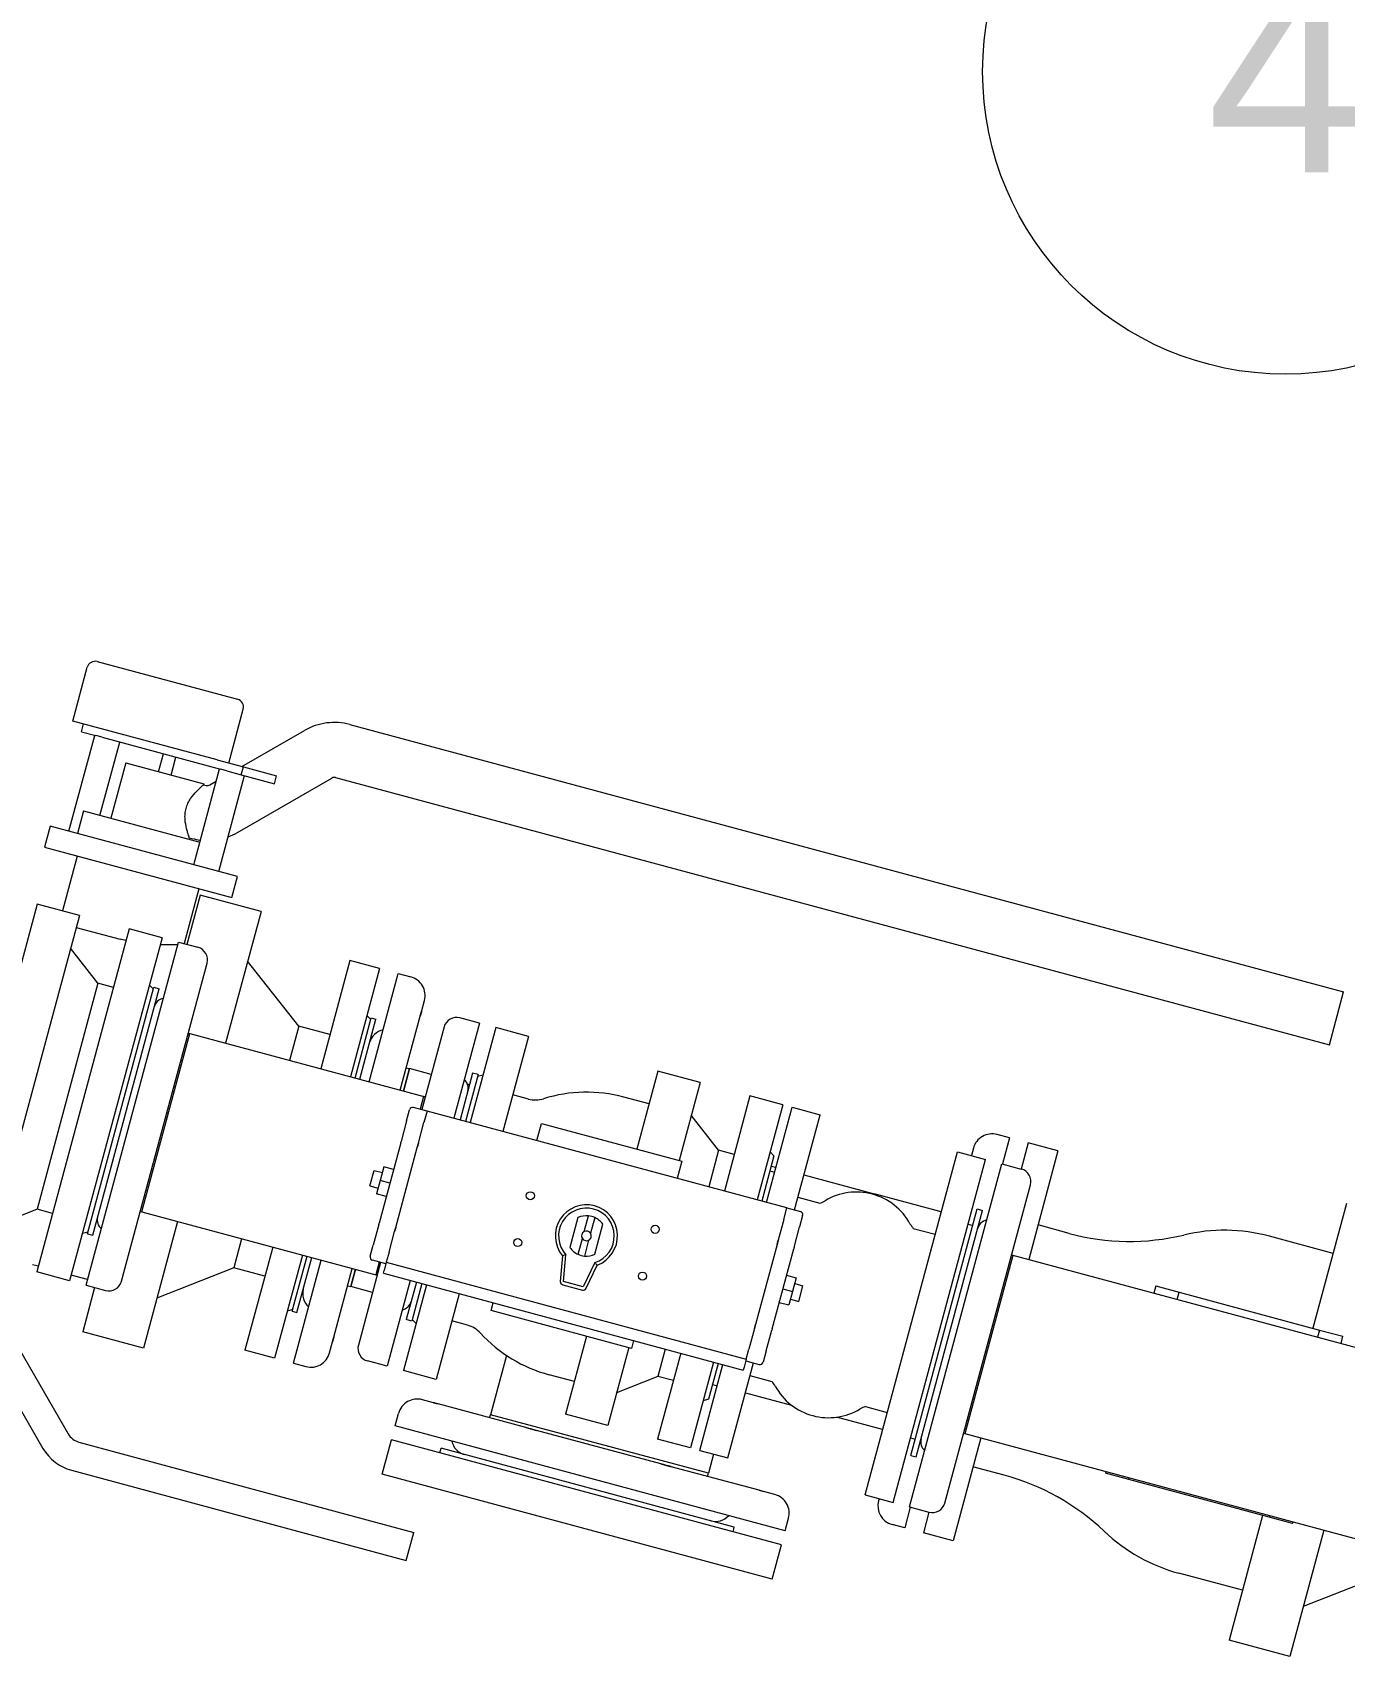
# Model space of a CAD drawing. Header units: millimetres. Extents: x 0 to 157650, y 0 to 89100.
# Drawn here: x 82624 to 85060, y 52028 to 55057 of the extents above; entities that cross this region are included whole.
import ezdxf

# ---------------------------------------------------------------- set-up
doc = ezdxf.new("R2010")
doc.units = ezdxf.units.MM
doc.header["$LTSCALE"] = 150
doc.layers.add('P_Biomass (BM)', color=150, linetype='Continuous', lineweight=18, true_color=0x007fff)
doc.layers.add('Symbol', color=7, linetype='Continuous', lineweight=18)
doc.layers.add('Visible', color=7, linetype='Continuous', lineweight=25)
doc.styles.add('Note Text', font='arial.ttf')

# ---------------------------------------------------------------- blocks, each defined once
blk = doc.blocks.new('Balloon3')
at = {"layer": 'Symbol'}
for p, q in [((583.323026704782, 374.4152094314433), (580.8438554804682, 373.8204741621565)), ((581.0535803870354, 373.3665848986072), (583.323026704782, 374.4152094314433)), ((581.2633052936026, 372.9126956350578), (583.323026704782, 374.4152094314433)), ((580.8438554804682, 373.8204741621565), (581.2633052936026, 372.9126956350578)), ((581.0535803870354, 373.3665848986072), (569.7291937106554, 368.1340179965777))]:
    blk.add_line(p, q, dxfattribs=at)
at = {"layer": 'Symbol', "flags": 128}
blk.add_lwpolyline([(581.263313293457, 372.912712097168), (583.3230209350586, 374.4152069091797), (580.8438491821289, 373.8204574584961), (581.263313293457, 372.912712097168)], dxfattribs=at)
at = {"layer": 'Symbol'}
blk.add_circle((566.3379574364659, 366.5670571365871), 3.75, dxfattribs=at)
blk.add_solid([(581.263313293457, 372.912712097168), (583.3230209350586, 374.4152069091797), (580.8438491821289, 373.8204574584961), (581.263313293457, 372.912712097168)], dxfattribs=at)
at = {"layer": 'Symbol', "insert": (566.3379574364659, 366.5670571365871), "char_height": 2.5, "attachment_point": 5, "style": 'Note Text'}
blk.add_mtext('4', dxfattribs=at)

msp = doc.modelspace()

# ---------------------------------------------------------------- linework, layer by layer
at = {"layer": 'P_Biomass (BM)'}
for p, q in [((82743.41546876088, 53888.82357651021), (83004.14218949398, 53818.66962369381)), ((82698.14086053966, 53778.29095756715), (82725.03320911925, 53878.23620051477)), ((82987.83721690976, 53700.34212110448), (83014.72956548937, 53800.28736405211)), ((82966.2235877554, 53706.15771804684), (82698.14086053963, 53778.29095756715)), ((82714.13537947624, 53758.45379353481), (82718.03282129939, 53772.93861135332)), ((83212.80037198089, 53771.84589862786), (85058.79112039423, 53275.14365230819)), ((82691.01960045351, 53573.61145519054), (82738.95813487806, 53751.77471435817)), ((82714.13537947624, 53758.45379353481), (82741.06769555427, 53751.207093135)), ((82752.47305250989, 53748.13824437463), (82741.06769555423, 53751.20709313501)), ((82748.67359875981, 53603.14561303009), (82785.30955189727, 53739.30290052407)), ((82752.47305250986, 53748.13824437465), (82972.8247806503, 53688.8480239649)), ((83012.15258590886, 53693.79956480374), (83128.55990281607, 53760.84507807227)), ((82857.46041548767, 53684.16214533203), (82866.4245316809, 53717.47722631472)), ((82880.63612399729, 53677.92623841513), (82889.60024019051, 53711.2413193977)), ((82966.22358775542, 53706.15771804684), (83015.05989550716, 53693.01729262318)), ((82796.6241806499, 53700.53140098921), (82768.95234370565, 53597.68919447782)), ((82796.62418064995, 53700.53140098923), (82941.472358835, 53661.5569827579)), ((82922.77668554956, 53511.25238602049), (82970.71521997411, 53689.41564518809)), ((82969.12810256878, 53498.7805721864), (83017.06663699332, 53676.94383135401)), ((82984.23013760596, 53685.77917520449), (82972.82478065032, 53688.84802396488)), ((82984.230137606, 53685.77917520449), (83011.16245368401, 53678.53247480474)), ((83011.16245368401, 53678.53247480471), (83015.05989550716, 53693.01729262317)), ((83011.16245368401, 53678.53247480471), (83072.61633110633, 53661.99702955016)), ((83015.05989550712, 53693.01729262316), (83076.51377292938, 53676.48184736867)), ((83072.61633110631, 53661.9970295502), (83076.51377292942, 53676.48184736871)), ((82941.47235883499, 53661.55698275781), (82941.08261465267, 53660.108500976)), ((82941.0826146527, 53660.10850097604), (82946.05301833396, 53658.7711103766)), ((82952.88332664469, 53659.66306880002), (82964.5117635945, 53666.36053889489)), ((83003.7908831015, 53571.2751697663), (83179.46745927293, 53672.45717903862)), ((83186.2977675836, 53673.34913746208), (85032.28851599694, 53176.64689114237)), ((82718.25548134088, 53611.33024085881), (82706.95290005379, 53569.32426918516)), ((82718.25548134092, 53611.3302408588), (82934.07926683669, 53553.25835769412)), ((82656.25603768909, 53582.96531556613), (82645.7329447666, 53543.85630745616)), ((83003.89166533323, 53489.42671181093), (82656.25603768912, 53582.96531556611)), ((82914.58001025539, 53561.61173981021), (82913.80052189075, 53558.71477624648)), ((82914.58001025539, 53561.61173981021), (82919.55041393665, 53560.27434921077)), ((82645.73294476663, 53543.85630745615), (82993.36857241078, 53450.31770370097)), ((82706.56917960441, 53527.48705179898), (82679.17737608482, 53425.68558773441)), ((82932.53233757308, 53466.6869593581), (82905.13249118639, 53364.8556040289)), ((82993.36857241076, 53450.31770370096), (83003.8916653332, 53489.42671181093)), ((82632.14523265549, 53438.34723744648), (82462.04639512778, 52806.50911953439)), ((82710.36046412235, 53417.29070481208), (82632.14523265554, 53438.34723744644)), ((82934.8738145333, 53455.18348224706), (82910.2019969739, 53363.49082875365)), ((83047.85539351766, 53424.78343602656), (82934.87381453332, 53455.183482247)), ((82710.36046412236, 53417.29070481208), (82538.78871673092, 52779.98141137832)), ((83047.85539351765, 53424.78343602662), (82981.98359515931, 53179.97131517997)), ((82803.05999771273, 53392.33481428241), (82631.48825032129, 52755.02552084865)), ((82863.8940666314, 53375.95751112233), (82692.32231923997, 52738.64821768856)), ((82704.39805970578, 53395.14314378485), (82786.19837055853, 53373.13306698185)), ((82863.89406663143, 53375.95751112232), (82803.0599977127, 53392.33481428241)), ((82744.8462092513, 53291.50126414672), (82693.98316096229, 53356.45663589337)), ((82722.73935369737, 52730.45956610133), (82894.31110108882, 53367.76885953509)), ((82894.31110108887, 53367.76885953507), (82930.52185639755, 53358.02046479694)), ((82788.36396503611, 52737.64708212835), (82947.45776716273, 53328.60660876693)), ((83117.91287684022, 53211.76419034561), (83022.91176584963, 53332.08060198816)), ((83212.877845434, 53333.78019232888), (83158.69208261256, 53132.39914844341)), ((83267.92015314434, 53318.96991340091), (83212.87784543404, 53333.78019232878)), ((83267.92015314433, 53318.96991340097), (83213.73243116357, 53117.58158831237)), ((82744.8462092513, 53291.50126414673), (82631.76483028875, 52871.45650256539)), ((82725.18891946283, 52826.11127610944), (82848.40862895307, 53283.81522321188)), ((82735.32793094928, 52823.38172558276), (82858.54764043952, 53281.0856726852)), ((82773.81481349828, 53283.70254835615), (82744.84620925131, 53291.50126414666)), ((82847.62875737583, 53280.91836279479), (82840.28895330007, 53288.27548696994)), ((82848.40862895311, 53283.81522321186), (82858.54764043957, 53281.08567268518)), ((83248.49475656405, 53108.22312928215), (83302.6837159082, 53309.61605302404)), ((83302.6837159082, 53309.61605302399), (83325.8594244178, 53303.38014610697)), ((83345.61785519587, 53238.25980786522), (83351.2691268067, 53259.26272296711)), ((85032.28851599693, 53176.64689114237), (85058.79112039423, 53275.1436523082)), ((83222.42301251373, 53115.24197355484), (83252.44690453162, 53226.825577831)), ((83231.11359386386, 53112.90235879726), (83261.13779522272, 53224.48711273712)), ((83251.66741616731, 53223.9286142686), (83244.32663892771, 53231.28476744251)), ((83252.44690453167, 53226.82557783098), (83261.13779522273, 53224.4871127371)), ((83306.43196556512, 53092.62569756538), (83343.42452298326, 53230.1083026069)), ((83345.61785519587, 53238.25980786522), (83343.42452298324, 53230.10830260682)), ((83453.40516305475, 53217.25364477433), (83417.19440774606, 53227.00203951247)), ((82826.23806578139, 52866.79140059661), (82915.37738726704, 53197.9025471397)), ((82826.23806684821, 52866.7914045523), (82915.37738833034, 53197.90255109633)), ((82912.48052684212, 53198.68241871883), (82915.37738726707, 53197.90254713969)), ((82915.37738833034, 53197.90255109642), (83352.80331246267, 53080.14194266373)), ((83117.91287684023, 53211.76419034561), (83100.75487361151, 53147.99658016032)), ((83175.85214811424, 53196.17442305309), (83117.9128768402, 53211.7641903456)), ((83387.780551716, 53210.06612874729), (83346.44735802733, 53056.53252624234)), ((83453.40516305473, 53217.2536447743), (83405.83299673366, 53040.54515887177)), ((83483.82219751537, 53209.06499319831), (83436.25003119321, 53032.35650729176)), ((83544.65626643409, 53192.6876900382), (83483.82219751531, 53209.06499319835)), ((83544.65626643405, 53192.68769003821), (83497.08410011188, 53015.97920413162)), ((83312.22568646536, 53091.06595439361), (83323.42813100063, 53132.69976846419)), ((83323.42813248743, 53132.69977400207), (83312.22568646297, 53091.06595439432)), ((83317.63420387304, 53134.25874519347), (83323.4281310006, 53132.69976846413)), ((83364.01271103571, 53121.77964813078), (83323.4281324874, 53132.69977400182)), ((83440.81658580386, 53124.33148529575), (83417.42043843253, 53037.42567255563)), ((83450.9555972903, 53121.60193476907), (83427.55944991898, 53034.69612202895)), ((83434.98831896766, 53102.68218303142), (83431.29771663129, 53103.67521643217)), ((83450.9555972903, 53121.60193476903), (83440.81658580384, 53124.3314852957)), ((83450.17572571155, 53118.70507434508), (83460.21708418403, 53121.38296904598)), ((83785.09568168406, 53127.95834897689), (83746.10210273147, 52983.11532774199)), ((83863.31091315097, 53106.90181634247), (83785.09568168406, 53127.95834897688)), ((83863.31091315093, 53106.90181634248), (83824.31733419833, 52962.05879510754)), ((83349.90645097174, 53080.92181028191), (83343.55049760267, 53057.31239782136)), ((83352.80331139638, 53080.14193870292), (83349.90645097174, 53080.92181028196)), ((83544.37968646668, 53076.25670832145), (83515.41108221967, 53084.05542411195)), ((83768.71837852398, 53067.12428005819), (83721.6443966227, 53079.79719321775)), ((83956.01044674129, 53081.94592581282), (83908.43828041913, 52905.23743990622)), ((84016.84451565999, 53065.56862265272), (83956.01044674126, 53081.94592581282)), ((83318.26473205567, 53035.51479167931), (83323.88537679029, 53056.39287434107)), ((83356.15184045017, 53053.91995645251), (83331.23884079781, 53060.62685203236)), ((83356.1518404502, 53053.91995645251), (83350.35825280067, 53032.39947124731)), ((83356.1518404502, 53053.91995645251), (83350.35825280067, 53032.39947124731)), ((84024.74722647066, 52873.92559600724), (83356.15184045018, 53053.91995645247)), ((83897.79665827991, 52981.1123756771), (83846.93360999084, 53046.06774742382)), ((84016.84451565998, 53065.56862265273), (83969.2723493378, 52888.86013674612)), ((83986.65351188608, 52884.18090727174), (84034.22567820798, 53060.88939317741)), ((84034.22567820802, 53060.88939317747), (84086.36916585255, 53046.85170475452)), ((84038.79699953065, 52870.1432188488), (84086.36916585256, 53046.85170475447)), ((83318.26473205566, 53035.51479167928), (83307.94421124487, 52997.17885394005)), ((83340.03773198983, 52994.06353350806), (83350.35825280065, 53032.39947124729)), ((83340.03773198983, 52994.06353350806), (83350.35825280065, 53032.39947124729)), ((83560.09081434898, 52999.01699728725), (83568.66940171852, 53030.88246195888)), ((83568.66940171854, 53030.88246195884), (83829.3868399414, 52960.6940198442)), ((84438.29343287424, 53004.05661406931), (84415.11772436455, 53010.29252098634)), ((83307.25081112323, 52994.60319478707), (83267.2120140264, 52845.8776739733)), ((83297.91873452826, 52837.61103523538), (83337.9575316251, 52986.33655604914)), ((83297.91873452826, 52837.61103523538), (83337.9575316251, 52986.33655604914)), ((83307.25081112326, 52994.60319478709), (83307.94421124486, 52997.17885394007)), ((83337.95753162507, 52986.33655604915), (83340.03773198987, 52994.06353350808)), ((83340.03773198987, 52994.06353350808), (83337.95753162507, 52986.33655604915)), ((83897.79665827985, 52981.11237567713), (83879.46967617214, 52913.03615569673)), ((83926.7652625268, 52973.31365988662), (83897.79665827977, 52981.11237567713)), ((84000.57920640442, 52970.52947432529), (83993.23940232855, 52977.88659850044)), ((84169.72113583467, 52340.91371236416), (84341.2928832261, 52978.22300579788)), ((84341.29288322614, 52978.22300579784), (84393.43637087067, 52964.18531737491)), ((84371.00030122473, 52984.88281859744), (84367.32280334705, 52971.21542105739)), ((84438.29343287426, 53004.05661406933), (84425.26001233912, 52955.61798930707)), ((84473.05699563945, 52994.70275369575), (84460.02233773988, 52946.25953027645)), ((84528.09930334984, 52979.89247476777), (84473.05699563942, 52994.7027536957)), ((84528.09930334978, 52979.89247476785), (84473.86672693763, 52778.33744846951)), ((83276.05576067948, 52950.27832386519), (83269.27087794174, 52925.07563817032)), ((83294.01629531258, 52945.44312007508), (83276.05576067943, 52950.27832386518)), ((83829.38683994142, 52960.6940198442), (83820.80825257188, 52928.82855517257)), ((84000.57920640439, 52970.5294743252), (83977.9629306119, 52886.52052200896)), ((83995.55077345105, 52951.8511831654), (84004.24166421834, 52949.51271805117)), ((84221.86462347925, 52326.87602394121), (84393.43637087068, 52964.18531737494)), ((84252.28165792975, 52318.68737232823), (84423.85340532126, 52955.99666576197)), ((84423.85340532116, 52955.99666576205), (84460.06416063002, 52946.24827102385)), ((83250.01815979554, 52914.72465541582), (83257.81687558607, 52943.69325966282)), ((83257.81687558605, 52943.69325966276), (83273.17023583692, 52939.5599402938)), ((83269.27087794172, 52925.07563817028), (83262.48599520398, 52899.87295247541)), ((83287.23141257482, 52920.24043438018), (83269.27087794169, 52925.07563817032)), ((83993.17042640329, 52943.0093002896), (84001.86100767733, 52940.66968555245)), ((84056.38700882146, 52935.48192736593), (84186.72327447475, 52900.41224135672)), ((83250.01815979558, 52914.72465541576), (83265.37152004645, 52910.5913360468)), ((83280.44652983714, 52895.03774868531), (83262.48599520398, 52899.87295247545)), ((84045.15295396808, 52893.75263527745), (84085.74518690765, 52882.82469117335)), ((84186.72327447475, 52900.41224135667), (84186.27587677623, 52898.74949064733)), ((84186.27587677627, 52898.74949064739), (84186.72327447476, 52900.41224135653)), ((84311.31980465866, 52866.88695068254), (84186.72327447476, 52900.41224135651)), ((84317.90626926848, 52325.87488835525), (84477.00007139516, 52916.8344149938)), ((82631.76483028871, 52871.4565025654), (82555.16601989097, 52840.81548029701)), ((82660.73343453575, 52863.65778677486), (82631.76483028874, 52871.45650256542)), ((82823.34120535654, 52867.57127217576), (82826.23806578148, 52866.79140059662)), ((82826.2380668481, 52866.79140455234), (83263.66399097702, 52749.03079612059)), ((83648.18595110197, 52830.01393540868), (83656.06491154601, 52859.28061124509)), ((84018.95363882111, 52852.40511080212), (84024.74722647064, 52873.92559600731)), ((84018.95363882111, 52852.40511080212), (84024.74722647064, 52873.92559600731)), ((84024.74722647066, 52873.92559600724), (84049.66022612303, 52867.2187004274)), ((84053.89420381434, 52859.86523641995), (84048.27355907972, 52838.9871537582)), ((84254.73122370397, 52414.33908236973), (84377.9509331942, 52872.04302947217)), ((84264.87023519042, 52411.60953184305), (84388.08994468064, 52869.31347894549)), ((84377.95093319414, 52872.04302947214), (84388.0899446806, 52869.31347894547)), ((85064.14203384907, 52882.25953422596), (85001.78296467893, 52650.50244912988)), ((82725.96879104372, 52829.00813654174), (82715.92743257135, 52826.33024184084)), ((82892.88807430296, 52848.84837695178), (82829.59865142219, 52613.63363819032)), ((83266.51861390482, 52843.30201482037), (83256.19809309399, 52804.96607708114)), ((83266.51861390483, 52843.30201482037), (83267.21201402643, 52845.87767397334)), ((83285.5180133526, 52791.54812003718), (83295.83853416343, 52829.88405777641)), ((83285.5180133526, 52791.54812003718), (83295.83853416343, 52829.88405777641)), ((83295.83853416344, 52829.88405777646), (83297.91873452824, 52837.6110352354)), ((83297.91873452824, 52837.6110352354), (83295.83853416344, 52829.88405777646)), ((83636.5513646041, 52856.03902384879), (83621.57052077439, 52800.39215225529)), ((83667.65235324482, 52856.16112492888), (83659.77339280074, 52826.89444909253)), ((83667.92028756962, 52787.91420699044), (83682.90113139938, 52843.561078584)), ((84018.95363882113, 52852.40511080205), (84008.6331180103, 52814.06917306282)), ((84018.95363882113, 52852.40511080205), (84008.6331180103, 52814.06917306282)), ((84037.95303826891, 52800.65121601892), (84048.27355907975, 52838.98715375815)), ((84259.48443839556, 52836.05188042958), (84300.07667134219, 52825.12393632357)), ((84361.07170034011, 52843.96560974992), (84369.76228161414, 52841.62599501276)), ((84549.01287730398, 52826.69693819948), (84491.07360603001, 52842.28670549199)), ((82725.1889194629, 52826.11127610951), (82735.32793094937, 52823.38172558283)), ((83011.65935275514, 52816.87364193214), (82997.0921803231, 52762.73483797196)), ((83069.59656175617, 52801.27621021518), (83018.00575427736, 52609.53930140362)), ((83250.5774483594, 52784.08799441938), (83256.19809309402, 52804.96607708114)), ((83636.81929892895, 52787.79210591032), (83644.69825937299, 52817.05878174675)), ((83656.28570107174, 52813.93929543057), (83648.40674062772, 52784.67261959414)), ((84006.55291764549, 52806.34219560396), (83966.51412054866, 52657.6166747902)), ((84006.55291764549, 52806.34219560396), (83966.51412054866, 52657.6166747902)), ((83997.2208410505, 52649.35003605222), (84037.25963814734, 52798.075556866)), ((84008.6331180103, 52814.06917306288), (84006.55291764552, 52806.34219560394)), ((84006.55291764552, 52806.34219560394), (84008.6331180103, 52814.06917306288)), ((84037.95303826891, 52800.65121601897), (84037.25963814731, 52798.075556866)), ((85039.19840618104, 52789.55670018749), (84921.14714096022, 52821.320851046)), ((82634.33197583156, 52765.58863932948), (82623.50943488514, 52768.50066930773)), ((83124.63691030719, 52786.45865008414), (83073.04806198768, 52594.72902247571)), ((83105.9030919818, 52682.1964278552), (83133.32749165734, 52784.11903532661)), ((83107.81162475156, 52585.3751620988), (83159.39923570768, 52777.10019105398)), ((83114.5939826729, 52679.85796276131), (83142.0180730075, 52781.77942056907)), ((83270.01994328023, 52772.64020462186), (83228.68674958938, 52619.10660210876)), ((83279.72442570313, 52770.02763483203), (83254.81142605076, 52776.73453041187)), ((83267.12308285559, 52773.4200762009), (83260.7671294861, 52749.81066373881)), ((83280.5153892812, 52772.96569687742), (83276.4689988135, 52757.93523708926)), ((83285.51801335263, 52791.54812003722), (83280.51538928118, 52772.96569687743)), ((83285.51801335263, 52791.54812003722), (83280.51538928118, 52772.96569687745)), ((83280.5153892812, 52772.96569687742), (83949.11077530167, 52592.97133643219)), ((83607.81528865643, 52785.07297936051), (83603.75324896035, 52737.61992152817)), ((83609.73138633, 52737.10818566927), (83614.0101549112, 52787.09308688295)), ((83667.7821683621, 52772.61697865165), (83646.38822794255, 52727.23969883858)), ((83651.81529902997, 52724.68100788195), (83672.12559008467, 52767.75983030552)), ((84355.78037002253, 52455.01920685689), (84444.91969150817, 52786.13035339999)), ((84442.0228321529, 52786.91022895153), (86031.0996673386, 52359.11058417978)), ((84442.02283108355, 52786.91022497896), (84444.91969150817, 52786.13035339992)), ((82692.32231923999, 52738.64821768855), (82631.48825032127, 52755.02552084866)), ((82725.58632888658, 52741.03475562891), (82695.16821120164, 52749.21938352907)), ((82997.09218032312, 52762.73483797189), (82854.54227909025, 52706.33647222868)), ((83055.03145159714, 52747.14507067935), (82997.0921803231, 52762.73483797187)), ((83182.94936022424, 52633.70337792979), (83217.33644470875, 52761.50275933716)), ((83214.53360646228, 52727.99395861516), (83223.13016560899, 52759.94301616542)), ((83223.13016561183, 52759.9430161647), (83214.53360795547, 52727.9939641513)), ((83263.66398991072, 52749.03079215979), (83260.76712948609, 52749.81066373882)), ((83275.04519622879, 52752.64647228384), (83276.46899881345, 52757.93523708932)), ((83275.0451962288, 52752.64647228377), (83943.64058224927, 52572.65211183855)), ((83324.72635251225, 52739.2716747031), (83281.83341566328, 52579.9443513406)), ((83336.31379421109, 52736.1521883869), (83317.59687631363, 52666.62753819332)), ((83646.38822794256, 52727.23969883865), (83609.73138632996, 52737.10818566932)), ((84024.02512233665, 52748.91548215396), (84041.98565696974, 52744.08027836381)), ((84041.98565696974, 52744.0802783638), (84035.20077423201, 52718.87759266893)), ((82738.7145552556, 52726.15883916305), (82716.61707243785, 52644.03368441077)), ((82722.73935369737, 52730.45956610133), (82758.95010900605, 52720.71117136319)), ((83208.73967933477, 52729.55293534447), (83214.53360646227, 52727.99395861512)), ((83255.06465048886, 52717.08824325948), (83214.53360795547, 52727.99396415108)), ((83355.14338697179, 52731.08302312303), (83312.25045012392, 52571.75569976454)), ((83346.45280569754, 52733.42263786017), (83327.73588780008, 52663.89798766663)), ((83415.97745589046, 52714.70571996293), (83373.08451904259, 52555.37839660444)), ((83608.1716431718, 52731.31446481993), (83644.82848478439, 52721.44597798921)), ((84017.2402395989, 52723.71279645905), (84035.20077423204, 52718.8775926689)), ((84035.200774232, 52718.87759266895), (84028.41589149427, 52693.67490697406)), ((84039.10013212738, 52733.36189479247), (84054.45349237819, 52729.22857542351)), ((84046.65477658767, 52700.25997117652), (84054.4534923782, 52729.22857542352)), ((84709.91388563601, 52729.03590186595), (84706.33977805437, 52715.75275370538)), ((84709.91388563601, 52729.03590186595), (84753.36833909157, 52717.34357639655)), ((84749.79268480532, 52704.05467991778), (84753.36833909168, 52717.3435763965)), ((84753.36833909164, 52717.34357639648), (85014.09505982471, 52647.18962358007)), ((83106.68258034682, 52685.09339142023), (83096.64157620435, 52682.41416843412)), ((83105.90309198182, 52682.19642785522), (83114.59398267294, 52679.85796276129)), ((83326.04025842091, 52697.99077816012), (83325.94621368244, 52698.01608285512)), ((83475.0848122323, 52683.25921099503), (83478.98417012751, 52697.74351311848)), ((83735.80225045519, 52613.0707688804), (83475.08481223231, 52683.25921099503)), ((84010.45535686113, 52698.51011076415), (84028.4158914943, 52693.67490697405)), ((84031.30141633673, 52704.39329054545), (84046.65477658766, 52700.25997117649)), ((82571.4705455476, 52659.35676665034), (82689.56522554101, 52454.25295124891)), ((83327.73588780014, 52663.89798766666), (83317.59687631368, 52666.62753819334)), ((83328.51575937949, 52666.79484809203), (83335.85556345535, 52659.43772391687)), ((83431.29830750408, 52656.21194674013), (83402.32970325707, 52664.01066253063)), ((83964.43392018392, 52649.88969733122), (83954.11339937308, 52611.55375959199)), ((83964.43392018392, 52649.88969733122), (83954.11339937308, 52611.55375959199)), ((83966.51412054869, 52657.61667479019), (83964.43392018389, 52649.88969733125)), ((83964.43392018389, 52649.88969733125), (83966.51412054869, 52657.61667479019)), ((83986.20692011809, 52608.43843916), (83996.52744092887, 52646.77437689923)), ((83997.22084105048, 52649.35003605224), (83996.52744092888, 52646.77437689927)), ((85014.09505982471, 52647.18962358004), (85010.51012531006, 52633.86623719164)), ((85014.09505982473, 52647.18962358018), (85057.54951328013, 52635.49729811084)), ((82524.67338716338, 52632.41189761813), (82642.76806715678, 52427.3080822167)), ((82829.59865142214, 52613.63363819028), (82716.61707243782, 52644.03368441072)), ((83175.1047564011, 52604.54895757067), (83180.75602801167, 52625.55187267164)), ((83182.94936022424, 52633.70337792973), (83180.75602801167, 52625.55187267164)), ((83652.51751324524, 52635.49207677817), (83613.5239342926, 52490.64905554312)), ((83730.7327447121, 52614.43554414376), (83691.73916575947, 52469.59252290872)), ((83739.70160835044, 52627.55507100383), (83735.80225045522, 52613.07076888037)), ((85053.96303206072, 52622.16816340397), (85057.54951328012, 52635.49729811078)), ((83073.04806198763, 52594.72902247567), (83018.00575427734, 52609.53930140354)), ((83107.81162475156, 52585.37516209879), (83130.98733326116, 52579.13925518176)), ((83281.83341566329, 52579.94435134059), (83245.62266035461, 52589.69274607872)), ((83503.68804544126, 52600.11504401694), (83474.04306817484, 52489.9396740048)), ((83827.3316361977, 52603.9639557375), (83784.43869934985, 52444.63663237906)), ((83798.36303195074, 52611.76267152804), (83784.7152793173, 52561.06761409578)), ((83888.16570511638, 52587.5866525774), (83845.27276826852, 52428.25932921896)), ((83896.85628639048, 52585.24703784024), (83878.91924007228, 52518.61924807217)), ((83914.79741846114, 52409.54241132075), (83962.36958478355, 52586.25089722828)), ((83949.1107753016, 52592.97133643223), (83945.06438483384, 52577.94087664413)), ((83948.3198117236, 52590.0332743867), (83973.23281137597, 52583.32637880686)), ((83949.11077530163, 52592.97133643225), (83954.11339937308, 52611.55375959203)), ((83949.11077530164, 52592.97133643225), (83954.11339937308, 52611.55375959203)), ((83986.20692011809, 52608.43843916003), (83980.58627538345, 52587.56035649827)), ((83373.08451904263, 52555.37839660444), (83312.25045012392, 52571.75569976454)), ((83629.90123745271, 52551.48312446176), (83582.82725555137, 52564.1560376213)), ((83784.71527931737, 52561.06761409582), (83708.11646891954, 52530.42659182743)), ((83813.68388356427, 52553.26889830533), (83784.71527931726, 52561.06761409584)), ((83862.65393081655, 52423.58009974369), (83905.54686766467, 52582.90742310308)), ((83945.0643848339, 52577.94087664413), (83943.64058224924, 52572.65211183863)), ((83956.01363248227, 52562.64148873436), (83996.60585269438, 52551.71354805664)), ((83886.3280200731, 52546.13942210584), (83895.01860134714, 52543.79980736868)), ((83947.43894827465, 52530.79052249466), (84033.16008372567, 52507.72546619926)), ((83368.48303523796, 52512.12939646447), (83347.48012013653, 52517.78066807519)), ((83368.48303523796, 52512.12939646447), (83376.6345404962, 52509.93606425187)), ((83539.78952931112, 52466.03581745362), (83376.63454049619, 52509.93606425187)), ((83878.91924007234, 52518.61924807218), (83868.87788159987, 52515.94135337128)), ((84170.3451296516, 52504.94073045623), (84210.93734985655, 52494.01278978047)), ((83297.1267900796, 52469.19525717668), (83303.36269699661, 52492.37096568628)), ((84021.36768100486, 52274.32316602002), (83297.1267900796, 52469.19525717668)), ((83472.48409791173, 52484.14574514118), (83474.04307464095, 52489.93967226852)), ((83878.74888448996, 52381.04514773015), (83474.04307464093, 52489.9396722685)), ((83878.74887802565, 52381.04514947288), (83474.04306817488, 52489.93967400483)), ((83539.78952931115, 52466.03581745361), (83559.46900385928, 52460.74064507918)), ((83691.73916575951, 52469.59252290872), (83613.5239342926, 52490.64905554312)), ((84202.3717441119, 52462.19554581124), (84116.6773456159, 52485.25340797217)), ((82709.58490162852, 52438.85379543015), (83331.58639881214, 52271.4031010006)), ((83272.96265077645, 52379.38938670197), (83290.11139479824, 52443.12258510345)), ((84014.35228572343, 52248.25049394674), (83290.11139479816, 52443.1225851034)), ((83790.2050018102, 52398.65632066556), (83559.46900385931, 52460.74064507918)), ((83845.2727682686, 52428.25932921895), (83784.43869934982, 52444.6366323791)), ((84254.22929400997, 52447.09573156615), (84262.919875284, 52444.756116829)), ((84384.77120608126, 52447.21451024127), (84333.2272121931, 52255.65158384258)), ((84352.8835095979, 52455.79907843588), (84355.78037002253, 52455.01920685684)), ((84352.88351066725, 52455.79908240839), (85941.96034585653, 52027.99943763566)), ((83379.91726527411, 52418.95844579954), (83382.25573036804, 52427.64933649066)), ((83926.88488034382, 52281.10552394077), (83382.255730368, 52427.64933649059)), ((83862.65393081658, 52423.5800997437), (83914.7974184611, 52409.54241132076)), ((83888.33362486176, 52416.66680030619), (83878.74887802564, 52381.0451494729)), ((84254.73122370397, 52414.33908236971), (84264.87023519044, 52411.60953184305)), ((82695.54721320554, 52386.71030778562), (83317.54871038916, 52219.25961335606)), ((83997.20354170166, 52184.51729554532), (83272.96265077639, 52379.38938670199)), ((83790.20500181013, 52398.65632066558), (83809.88447635839, 52393.36114829112)), ((83973.03946517332, 52349.46090149286), (83809.88447635839, 52393.36114829112)), ((83877.18990776068, 52375.25122060279), (83878.74888448998, 52381.04514773013)), ((84428.19218078691, 52377.66758582579), (84370.25290951293, 52393.25735311832)), ((84617.24425719798, 52384.62981547714), (84616.37528188081, 52381.40027422181)), ((84659.82973533632, 52369.70794875243), (84616.37528188081, 52381.40027422184)), ((84659.82973533642, 52369.70794875242), (84660.69716394889, 52372.93174168956)), ((83973.03946517337, 52349.46090149285), (83981.19097043155, 52347.26756928027)), ((84002.19388553298, 52341.61629766956), (83981.19097043155, 52347.26756928027)), ((84920.55645606952, 52299.55399593595), (84659.82973533646, 52369.70794875237)), ((84169.72113583464, 52340.91371236413), (84221.86462347917, 52326.87602394119)), ((84195.83536162876, 52333.88343146683), (84194.83593081911, 52330.16905320105)), ((84253.77257062081, 52318.28599971646), (84243.4213417176, 52279.81572314412)), ((84252.28165792968, 52318.68737232823), (84288.49241323852, 52308.93897759003)), ((83924.54641524989, 52272.41463324968), (83926.88488034382, 52281.10552394081)), ((84021.36768100485, 52274.32316601997), (84027.60358792187, 52297.49887452956)), ((84243.4213417176, 52279.81572314413), (84220.24563320796, 52286.05163006116)), ((84288.53490649915, 52308.92757962566), (84278.18490448278, 52270.46186277049)), ((84908.24436092371, 52302.86682148564), (84845.88529175361, 52071.10973638966)), ((84921.4146044537, 52302.74329896348), (84920.55645606949, 52299.55399593597)), ((84964.01090952494, 52287.86167046664), (84920.55645606943, 52299.55399593605)), ((84964.01090952494, 52287.86167046664), (84964.86751120437, 52291.04522517577)), ((83317.54871038921, 52219.25961335605), (83331.58639881214, 52271.40310100062)), ((84333.22721219313, 52255.65158384253), (84278.18490448271, 52270.46186277045)), ((85022.08050509298, 52275.64276135538), (84958.86687073795, 52040.70969016921)), ((83997.20354170166, 52184.51729554532), (84014.35228572346, 52248.25049394681)), ((84870.82891942169, 52163.81257042805), (84752.7776542008, 52195.57672128661)), ((85126.36039963877, 52189.81088995076), (84983.81049840595, 52133.41252420755)), ((84958.86687073791, 52040.70969016918), (84845.88529175358, 52071.10973638962))]:
    msp.add_line(p, q, dxfattribs=at)
for centre in [(83548.05948278471, 52896.62438495224), (83779.80831676061, 52834.23465862808), (83524.66333541315, 52809.71857221126), (83756.41216938903, 52747.3288458871)]:
    msp.add_circle(centre, 7.499999999999917, dxfattribs=at)
for centre, radius, start, end in [((82739.5180269377, 53874.33875869163), 14.99999999999994, 74.94005715533854, 164.9400571553386), ((83000.24474767085, 53804.18480587523), 14.99999999999994, 344.9400571553385, 74.94005715533852), ((83183.95930248972, 53664.65824677095), 110.999999999999, 74.9400571553968, 119.9400571554092), ((82948.3914834279, 53667.46200106764), 8.999999999999964, 254.9400571550911, 299.9400571555271), ((83183.95930248972, 53664.65824677095), 8.999999999999691, 74.94005715509108, 119.9400571555271), ((82948.3914834279, 53667.46200106764), 110.9999999999995, 254.9400571554035, 263.1510101118962), ((82948.3914834279, 53667.46200106764), 110.9999999999993, 290.0572391071372, 299.9400571554092), ((82924.28288376513, 53334.84558139937), 23.99999999999985, 344.9324778539501, 74.9324778539501), ((83316.50556404228, 53268.61658334261), 35.99999999999942, 344.9400571553752, 74.9400571553916), ((82869.85714025318, 53242.31267674824), 20.99999999999985, 100.3094113791027, 164.932477854025), ((83410.95543511359, 53203.82715611485), 23.99999999999803, 74.93247785407954, 164.9324778539501), ((83281.31206895394, 53172.45828727059), 32.9999999999995, 101.9757489448515, 164.9400571553967), ((83411.57003967091, 53096.47669146183), 20.99999999999836, 344.932477854025, 49.55554432880134), ((83557.51490986151, 53125.0479578609), 50.52840909090853, 254.9324778539827, 287.3559401202771), ((83652.235826087, 52821.9766154196), 266.9999999999983, 74.9324778539937, 107.3559401203006), ((83329.67909763969, 53054.83313118293), 5.999999999999935, 74.93247785384517, 164.9324778543631), ((84405.76386398905, 52975.52895822196), 35.99999999999687, 74.9400571553752, 164.9400571553916), ((84453.82518799751, 52923.07338762622), 23.99999999999974, 344.9324778540796, 74.9324778539501), ((84073.37999818784, 52923.59063416289), 42.60000000000225, 286.8736809100339, 301.1451315705793), ((84153.97953649507, 52790.21689671382), 113.235937500006, 28.71982413741729, 121.1451315705646), ((82764.57447708116, 52851.23651941388), 21, 164.932477854025, 229.5555443288013), ((83652.23582608688, 52821.97661541967), 57.7499999999982, 290.1458755520918, 219.7190801558795), ((83652.23582608688, 52821.97661541967), 51.74999999999783, 287.4823751674852, 222.3825805405073), ((83652.23582608688, 52821.97661541967), 37.49999999999962, 84.13937407533042, 114.7242973535415), ((83652.23582608688, 52821.97661541967), 37.49999999999962, 65.72558163263669, 84.13937407533042), ((84048.10048296493, 52861.42497957804), 5.999999999999933, 344.9324778538452, 74.93247785384514), ((83652.23582608688, 52821.97661541967), 8.999999999999556, 116.742792749842, 213.1221629582201), ((83652.23582608688, 52821.97661541967), 8.999999999999641, 33.12216295816335, 116.7427927497508), ((83652.23582608688, 52821.97661541967), 8.999999999999556, 296.742792749842, 33.12216295822017), ((83652.23582608688, 52821.97661541967), 37.49999999999805, 35.14065835443235, 65.72558163265825), ((84290.64453004018, 52865.10026573401), 42.60000000000363, 208.7198241374633, 222.9912747932474), ((84399.39944448562, 52830.54048297521), 20.99999999999975, 100.3094113791313, 164.9324778542086), ((84661.49320805083, 53244.72937408162), 432.9006147540991, 254.9400571554124, 283.4045957938179), ((84836.96239758047, 52508.4487861663), 324.0000000000007, 74.94005715540628, 103.4045957938183), ((83652.23582608688, 52821.97661541967), 37.49999999999805, 215.1406583544324, 245.7255816326582), ((83652.23582608688, 52821.97661541967), 8.99999999999964, 213.1221629581633, 296.7427927497508), ((83256.37116920881, 52782.52825126125), 5.999999999999933, 164.9324778538452, 254.9324778538452), ((83652.23582608688, 52821.97661541967), 37.49999999999962, 245.7255816326367, 264.1393740753304), ((83652.23582608688, 52821.97661541967), 37.49999999999962, 264.1393740753304, 294.7242973535414), ((82765.18908163857, 52743.88605476079), 23.99999999999985, 254.9324778539501, 344.9324778539501), ((83609.73138632996, 52737.10818566934), 5.999999999999938, 175.1073384851226, 254.9324778539435), ((83158.15290734288, 52714.73804420586), 32.99999999999967, 164.9400571554097, 227.9043653659418), ((83646.38822794256, 52727.23969883865), 5.999999999999938, 254.9324778539435, 334.7576172228514), ((83306.28737649893, 52705.40053412742), 20.99999999999826, 280.3094113791028, 344.932477854025), ((83418.16308410912, 52607.42069720065), 50.52840909090847, 42.50901558765872, 74.93247785398583), ((83251.86163298694, 52612.86762947637), 23.99999999999803, 164.9324778539501, 254.9324778540795), ((83652.235826087, 52821.9766154196), 266.999999999998, 222.5090155876912, 254.9324778539937), ((83140.34119363675, 52613.90281794609), 35.99999999999942, 254.9400571553752, 344.9400571553588), ((83974.7925545341, 52589.12009965633), 5.999999999999935, 254.9324778538452, 344.9324778543631), ((83965.44577164699, 52522.66515138464), 42.60000000000364, 28.71982413744386, 42.99129569554831), ((84102.1107651921, 52597.54852040482), 113.235937500006, 208.7198241374172, 301.1451315705646), ((83338.12625976103, 52483.01710531075), 36.00000000000005, 74.94005715533802, 164.9400571554451), ((84182.71030349944, 52464.17478295572), 42.60000000000225, 106.8736600077318, 121.1451315705794), ((82718.16348899812, 52470.71926010191), 32.99999999999977, 209.9324778540632, 254.9324778540586), ((83434.28455583299, 52447.82361022237), 33.00000000000006, 191.9757489448515, 254.9400571553966), ((84294.11678131348, 52439.46432564082), 20.99999999999989, 164.932477854025, 229.5555443288013), ((82718.16348899812, 52470.71926010191), 86.99999999999922, 209.9324778540006, 254.9324778540062), ((84315.71185004008, 51959.63514994371), 432.9006147540975, 46.47551851699939, 74.94005715540975), ((83992.8400251575, 52306.85273490513), 36.00000000000004, 344.9400571553588, 74.94005715535883), ((84229.59949358348, 52320.81519282555), 35.99999999999687, 164.9400571553752, 254.9400571553588), ((84294.73138587088, 52332.11386098765), 23.99999999999974, 254.9324778539812, 344.9324778540861), ((83892.00479889779, 52324.66444861135), 33.00000000000004, 254.9400571554098, 317.9043653659418), ((84836.96239758047, 52508.4487861663), 323.9999999999993, 226.4755185169991, 254.9400571554063)]:
    msp.add_arc(centre, radius, start, end, dxfattribs=at)
for points, knots in [([(82908.50944262625, 53616.05907177184), (82909.38323709604, 53619.30652337729), (82910.57653405382, 53622.51721101558), (82913.4796152834, 53628.6550549958), (82915.18575593259, 53631.58411617083), (82920.6647715226, 53639.76792111286), (82924.77934785835, 53644.43445293455), (82930.00842523975, 53649.88733429641), (82931.72426828624, 53651.57824983133), (82934.86423718026, 53654.56979940171), (82936.28722833154, 53655.87096029318), (82938.63091710338, 53657.9762824726), (82939.55297886682, 53658.78233123023), (82940.77914865849, 53659.84864326807), (82941.08261465268, 53660.10850097604), (82941.08261465268, 53660.10850097604)], [0, 0, 0, 0, 0.3362953866058406, 0.3362953866058406, 0.6725907732116813, 0.6725907732116813, 1.345181546423363, 1.345181546423363, 1.677369804501893, 1.677369804501893, 2.009558062580424, 2.009558062580424, 2.341746320658954, 2.341746320658954, 2.673934578735904, 2.673934578735904, 2.673934578737485, 2.673934578737485]), ([(82914.58001025538, 53561.61173981021), (82914.58001025538, 53561.61173981021), (82914.44791850641, 53561.98879339776), (82913.92239654403, 53563.52643457407), (82913.5293181549, 53564.68634917234), (82912.5585543255, 53567.68349383449), (82911.98063608557, 53569.5230410587), (82910.76582665081, 53573.68633440947), (82910.13018132461, 53576.00996685153), (82908.34346376054, 53583.35059391965), (82907.12616548153, 53589.45177762166), (82906.49366446475, 53599.28001335492), (82906.48772656376, 53602.66974491113), (82907.05666465113, 53609.43563870308), (82907.63564815647, 53612.81162016637), (82908.50944262625, 53616.05907177184)], [8.021803736212457, 8.021803736212457, 8.021803736212464, 8.021803736212464, 8.353991994290986, 8.353991994290986, 8.686180252369518, 8.686180252369518, 9.018368510448049, 9.018368510448049, 9.350556768526578, 9.350556768526578, 10.02314754173826, 10.02314754173826, 10.3594429283441, 10.3594429283441, 10.69573831494994, 10.69573831494994, 10.69573831494994, 10.69573831494994]), ([(82893.02998505789, 53363.01334286063), (82890.35250469722, 53362.86230457336), (82887.25919897473, 53362.713604419), (82879.35569107464, 53362.44588349292), (82874.30981590007, 53362.35233654626), (82866.24353218329, 53362.38978040277), (82863.33476183908, 53362.43344743873), (82860.27540719093, 53362.52055740698)], [-4.277667519008783, -4.277667519008783, -4.277667519008783, -4.277667519008783, -3.709994230937543, -3.709994230937543, -2.968382190583746, -2.968382190583746, -2.587985742222395, -2.587985742222395, -2.587985742222395, -2.587985742222395]), ([(83343.42452298326, 53230.1083026069), (83343.43612966106, 53230.15143875135), (83343.44767909023, 53230.19445230474), (83344.01089362137, 53232.29627869261), (83344.42997759854, 53234.03282009459), (83345.09362053487, 53236.61237838307), (83345.34117021617, 53237.47757263573), (83345.58675079515, 53238.22332927868), (83345.63746271037, 53238.33267906848), (83345.61785519587, 53238.25980786522)], [-2.355385897473158, -2.355385897473158, -2.355385897473158, -2.355385897473158, -2.349031193156322, -2.349031193156322, -2.043971453062818, -2.043971453062818, -1.75435964205497, -1.75435964205497, -1.560670043043428, -1.560670043043428, -1.560670043043428, -1.560670043043428]), ([(83180.75602801169, 52625.55187267164), (83180.7553672298, 52625.54941687994), (83180.75473992596, 52625.54717994601), (83180.72635189234, 52625.45051875733), (83180.78213324248, 52625.8367549932), (83181.18959007936, 52627.46407720912), (83181.52331882129, 52628.64952315937), (83182.25894521885, 52631.21655526436), (83182.59695249553, 52632.39365684094), (83182.94936022426, 52633.7033779298)], [-2.355385175718739, -2.355385175718739, -2.355385175718739, -2.355385175718739, -2.348881911791591, -2.348881911791591, -2.043887780416591, -2.043887780416591, -1.754333114175544, -1.754333114175544, -1.56067003074882, -1.56067003074882, -1.56067003074882, -1.56067003074882]), ([(83376.63454049619, 52509.93606425187), (83376.59140435176, 52509.94767092968), (83376.54839079837, 52509.95922035883), (83374.44656441051, 52510.52243488996), (83372.71002300852, 52510.94151886716), (83370.13046472007, 52511.60516180347), (83369.26527046741, 52511.85271148477), (83368.51951382449, 52512.09829206374), (83368.41016403469, 52512.14900397896), (83368.48303523796, 52512.12939646447)], [-2.355385897472318, -2.355385897472318, -2.355385897472318, -2.355385897472318, -2.349031193155485, -2.349031193155485, -2.043971453062071, -2.043971453062071, -1.754359642054357, -1.754359642054357, -1.560670043042865, -1.560670043042865, -1.560670043042865, -1.560670043042865]), ([(83559.46900385931, 52460.74064507917), (83559.4090303427, 52460.75678220253), (83559.34902856365, 52460.77290152031), (83556.47373937524, 52461.54417861475), (83553.64969032358, 52462.2559042608), (83548.38650231817, 52463.64166649088), (83545.97271502526, 52464.3059060464), (83542.33545043504, 52465.32950077747), (83540.9962089837, 52465.71113516337), (83539.78952931112, 52466.03581745362)], [-2.355385175719605, -2.355385175719605, -2.355385175719605, -2.355385175719605, -2.348881911792458, -2.348881911792458, -2.043887780417346, -2.043887780417346, -1.754333114176159, -1.754333114176159, -1.560670030749367, -1.560670030749367, -1.560670030749367, -1.560670030749367]), ([(83809.88447635839, 52393.36114829112), (83809.84473392079, 52393.37184182144), (83809.8048271467, 52393.38255530694), (83807.84116739852, 52393.90859322689), (83805.57587849881, 52394.46994772742), (83800.70593244383, 52395.74986718058), (83798.15889570548, 52396.44995160039), (83793.76638602949, 52397.67676701212), (83791.984608089, 52398.17748054298), (83790.2050018102, 52398.65632066556)], [-2.355385897473158, -2.355385897473158, -2.355385897473158, -2.355385897473158, -2.349031193156322, -2.349031193156322, -2.043971453062818, -2.043971453062818, -1.75435964205497, -1.75435964205497, -1.560670043043428, -1.560670043043428, -1.560670043043428, -1.560670043043428]), ([(83981.19097043155, 52347.26756928027), (83981.19342622325, 52347.26690849838), (83981.1956631572, 52347.26628119456), (83981.29232434585, 52347.23789316093), (83980.90608810997, 52347.29367451107), (83979.27876589404, 52347.70113134796), (83978.09331994377, 52348.03486008989), (83975.52628783876, 52348.77048648745), (83974.34918626217, 52349.10849376414), (83973.03946517332, 52349.46090149286)], [-2.35538517571905, -2.35538517571905, -2.35538517571905, -2.35538517571905, -2.348881911791905, -2.348881911791905, -2.043887780416902, -2.043887780416902, -1.75433311417578, -1.75433311417578, -1.56067003074902, -1.56067003074902, -1.56067003074902, -1.56067003074902])]:
    msp.add_open_spline(points, degree=3, knots=knots, dxfattribs=at)
for points in [[(82797.15583767479, 53370.4045938211), (82793.45310184521, 53371.25409392011), (82789.78878629503, 53372.16699087173), (82786.19837055853, 53373.13306698185)], [(83614.01015491119, 52787.093086883), (83611.95071804235, 52786.39420431268), (83609.88101413277, 52785.72086153812), (83607.81528865639, 52785.07297936051)], [(83667.78216836212, 52772.61697865174), (83669.2123941754, 52770.97863461374), (83670.66432137658, 52769.35722406491), (83672.1255900847, 52767.75983030555)]]:
    msp.add_open_spline(points, degree=3, dxfattribs=at)
at = {"layer": 'Visible', "color": 9, "true_color": 0xc0c0c0}
msp.add_arc((46662.949279149, 62779.96184395414), 36750.00000000001, 345.2667618002234, 350.4211339663146, dxfattribs=at)

# ---------------------------------------------------------------- block references
at = {"layer": 'Symbol', "xscale": 150, "yscale": 150, "zscale": 150}
msp.add_blockref('Balloon3', (0, 0), dxfattribs=at)

doc.saveas('drawing.dxf')
